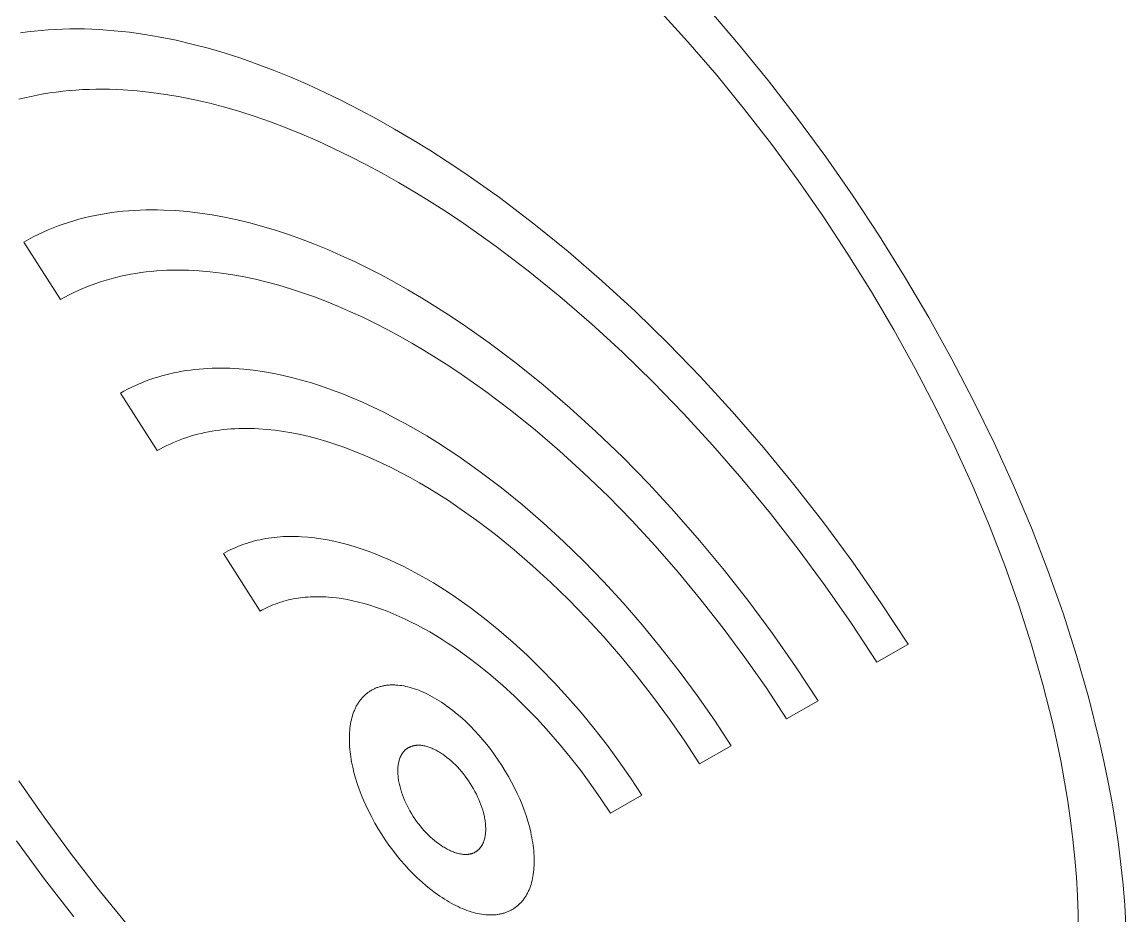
# Model space of a CAD drawing. Header units: millimetres. Extents: x -279 to 4999, y 61 to 3536.
# Drawn here: x 3619.14 to 3638.49, y 1847.78 to 1863.45 of the extents above; entities that cross this region are included whole.
import ezdxf

# ---------------------------------------------------------------- set-up
doc = ezdxf.new("R2010")
doc.units = ezdxf.units.MM
doc.layers.add('ZANO_R', color=7, linetype='Continuous', lineweight=0)

msp = doc.modelspace()

# ---------------------------------------------------------------- linework, layer by layer
at = {"layer": 'ZANO_R'}
for p, q in [((3630.294, 1863.666), (3630.809, 1863.099)), ((3631.694, 1863.063), (3631.154, 1863.69)), ((3619.228, 1863.275), (3619.107, 1863.258)), ((3619.349, 1863.289), (3619.228, 1863.275)), ((3619.472, 1863.301), (3619.349, 1863.289)), ((3619.595, 1863.311), (3619.472, 1863.301)), ((3619.72, 1863.319), (3619.595, 1863.311)), ((3619.845, 1863.324), (3619.72, 1863.319)), ((3619.972, 1863.327), (3619.845, 1863.324)), ((3620.099, 1863.328), (3619.972, 1863.327)), ((3620.227, 1863.327), (3620.099, 1863.328)), ((3620.356, 1863.323), (3620.227, 1863.327)), ((3620.486, 1863.317), (3620.356, 1863.323)), ((3620.749, 1863.297), (3620.486, 1863.317)), ((3621.016, 1863.269), (3620.749, 1863.297)), ((3621.285, 1863.231), (3621.016, 1863.269)), ((3621.558, 1863.184), (3621.285, 1863.231)), ((3621.834, 1863.128), (3621.558, 1863.184)), ((3622.114, 1863.063), (3621.834, 1863.128)), ((3630.809, 1863.099), (3631.312, 1862.515)), ((3622.396, 1862.989), (3622.114, 1863.063)), ((3622.681, 1862.906), (3622.396, 1862.989)), ((3622.968, 1862.813), (3622.681, 1862.906)), ((3632.22, 1862.419), (3631.694, 1863.063)), ((3623.259, 1862.712), (3622.968, 1862.813)), ((3623.552, 1862.601), (3623.259, 1862.712)), ((3623.847, 1862.481), (3623.552, 1862.601)), ((3631.312, 1862.515), (3631.802, 1861.916)), ((3624.145, 1862.353), (3623.847, 1862.481)), ((3624.445, 1862.215), (3624.145, 1862.353)), ((3632.73, 1861.759), (3632.22, 1862.419)), ((3619.078, 1862.094), (3619.185, 1862.121)), ((3619.185, 1862.121), (3619.293, 1862.145)), ((3619.293, 1862.145), (3619.402, 1862.167)), ((3619.402, 1862.167), (3619.513, 1862.187)), ((3619.513, 1862.187), (3619.624, 1862.205)), ((3619.624, 1862.205), (3619.736, 1862.221)), ((3619.736, 1862.221), (3619.849, 1862.235)), ((3619.849, 1862.235), (3619.963, 1862.246)), ((3619.963, 1862.246), (3620.079, 1862.255)), ((3620.079, 1862.255), (3620.194, 1862.263)), ((3620.194, 1862.263), (3620.311, 1862.268)), ((3620.311, 1862.268), (3620.429, 1862.27)), ((3620.429, 1862.27), (3620.548, 1862.271)), ((3620.548, 1862.271), (3620.667, 1862.27)), ((3620.667, 1862.27), (3620.787, 1862.266)), ((3620.787, 1862.266), (3620.909, 1862.26)), ((3620.909, 1862.26), (3621.153, 1862.242)), ((3621.153, 1862.242), (3621.401, 1862.216)), ((3621.401, 1862.216), (3621.653, 1862.181)), ((3621.653, 1862.181), (3621.907, 1862.137)), ((3621.907, 1862.137), (3622.164, 1862.085)), ((3624.747, 1862.068), (3624.445, 1862.215)), ((3622.164, 1862.085), (3622.424, 1862.024)), ((3622.424, 1862.024), (3622.687, 1861.955)), ((3622.687, 1861.955), (3622.952, 1861.878)), ((3625.051, 1861.912), (3624.747, 1862.068)), ((3625.358, 1861.747), (3625.051, 1861.912)), ((3631.802, 1861.916), (3632.277, 1861.301)), ((3622.952, 1861.878), (3623.22, 1861.792)), ((3623.22, 1861.792), (3623.491, 1861.697)), ((3625.666, 1861.573), (3625.358, 1861.747)), ((3633.225, 1861.084), (3632.73, 1861.759)), ((3623.491, 1861.697), (3623.763, 1861.594)), ((3623.763, 1861.594), (3624.039, 1861.482)), ((3625.974, 1861.391), (3625.666, 1861.573)), ((3624.039, 1861.482), (3624.316, 1861.363)), ((3624.316, 1861.363), (3624.595, 1861.234)), ((3626.282, 1861.202), (3625.974, 1861.391)), ((3624.595, 1861.234), (3624.877, 1861.097)), ((3626.589, 1861.005), (3626.282, 1861.202)), ((3632.277, 1861.301), (3632.738, 1860.673)), ((3624.877, 1861.097), (3625.16, 1860.952)), ((3625.16, 1860.952), (3625.445, 1860.799)), ((3626.895, 1860.8), (3626.589, 1861.005)), ((3633.704, 1860.397), (3633.225, 1861.084)), ((3625.445, 1860.799), (3625.732, 1860.637)), ((3627.505, 1860.37), (3626.895, 1860.8)), ((3625.732, 1860.637), (3626.019, 1860.467)), ((3632.738, 1860.673), (3633.183, 1860.032)), ((3626.019, 1860.467), (3626.306, 1860.291)), ((3628.109, 1859.911), (3627.505, 1860.37)), ((3634.164, 1859.697), (3633.704, 1860.397)), ((3626.306, 1860.291), (3626.592, 1860.107)), ((3620.133, 1859.991), (3620.04, 1859.965)), ((3620.226, 1860.015), (3620.133, 1859.991)), ((3620.321, 1860.038), (3620.226, 1860.015)), ((3620.416, 1860.058), (3620.321, 1860.038)), ((3620.511, 1860.076), (3620.416, 1860.058)), ((3620.608, 1860.093), (3620.511, 1860.076)), ((3620.706, 1860.108), (3620.608, 1860.093)), ((3620.804, 1860.12), (3620.706, 1860.108)), ((3620.903, 1860.131), (3620.804, 1860.12)), ((3621.002, 1860.14), (3620.903, 1860.131)), ((3621.103, 1860.147), (3621.002, 1860.14)), ((3621.204, 1860.152), (3621.103, 1860.147)), ((3621.305, 1860.155), (3621.204, 1860.152)), ((3621.408, 1860.156), (3621.305, 1860.155)), ((3621.511, 1860.155), (3621.408, 1860.156)), ((3621.615, 1860.153), (3621.511, 1860.155)), ((3621.824, 1860.142), (3621.615, 1860.153)), ((3622.036, 1860.125), (3621.824, 1860.142)), ((3622.25, 1860.099), (3622.036, 1860.125)), ((3622.466, 1860.067), (3622.25, 1860.099)), ((3622.685, 1860.027), (3622.466, 1860.067)), ((3622.905, 1859.981), (3622.685, 1860.027)), ((3623.127, 1859.927), (3622.905, 1859.981)), ((3626.592, 1860.107), (3626.877, 1859.917)), ((3633.183, 1860.032), (3633.612, 1859.381)), ((3619.591, 1859.803), (3619.503, 1859.765)), ((3619.679, 1859.839), (3619.591, 1859.803)), ((3619.768, 1859.874), (3619.679, 1859.839)), ((3619.858, 1859.906), (3619.768, 1859.874)), ((3619.949, 1859.936), (3619.858, 1859.906)), ((3620.04, 1859.965), (3619.949, 1859.936)), ((3623.351, 1859.866), (3623.127, 1859.927)), ((3623.577, 1859.798), (3623.351, 1859.866)), ((3623.804, 1859.724), (3623.577, 1859.798)), ((3626.877, 1859.917), (3627.445, 1859.516)), ((3628.708, 1859.426), (3628.109, 1859.911)), ((3619.247, 1859.637), (3619.164, 1859.591)), ((3619.164, 1859.591), (3619.81, 1858.583)), ((3619.332, 1859.682), (3619.247, 1859.637)), ((3619.417, 1859.724), (3619.332, 1859.682)), ((3619.503, 1859.765), (3619.417, 1859.724)), ((3624.033, 1859.643), (3623.804, 1859.724)), ((3624.263, 1859.554), (3624.033, 1859.643)), ((3634.607, 1858.987), (3634.164, 1859.697)), ((3624.494, 1859.46), (3624.263, 1859.554)), ((3624.726, 1859.358), (3624.494, 1859.46)), ((3627.445, 1859.516), (3628.008, 1859.089)), ((3629.3, 1858.914), (3628.708, 1859.426)), ((3624.96, 1859.251), (3624.726, 1859.358)), ((3625.194, 1859.136), (3624.96, 1859.251)), ((3633.612, 1859.381), (3634.024, 1858.72)), ((3620.867, 1858.991), (3620.954, 1859.01)), ((3620.954, 1859.01), (3621.041, 1859.027)), ((3621.041, 1859.027), (3621.13, 1859.042)), ((3621.13, 1859.042), (3621.219, 1859.055)), ((3621.219, 1859.055), (3621.308, 1859.067)), ((3621.308, 1859.067), (3621.399, 1859.077)), ((3621.399, 1859.077), (3621.49, 1859.085)), ((3621.49, 1859.085), (3621.582, 1859.091)), ((3621.582, 1859.091), (3621.674, 1859.096)), ((3621.674, 1859.096), (3621.767, 1859.098)), ((3621.767, 1859.098), (3621.861, 1859.1)), ((3621.861, 1859.1), (3621.955, 1859.099)), ((3621.955, 1859.099), (3622.05, 1859.097)), ((3622.05, 1859.097), (3622.241, 1859.087)), ((3622.241, 1859.087), (3622.435, 1859.071)), ((3622.435, 1859.071), (3622.63, 1859.048)), ((3622.63, 1859.048), (3622.828, 1859.018)), ((3622.828, 1859.018), (3623.028, 1858.982)), ((3625.429, 1859.016), (3625.194, 1859.136)), ((3625.664, 1858.889), (3625.429, 1859.016)), ((3628.008, 1859.089), (3628.565, 1858.637)), ((3620.2, 1858.777), (3620.28, 1858.81)), ((3620.28, 1858.81), (3620.362, 1858.842)), ((3620.362, 1858.842), (3620.444, 1858.871)), ((3620.444, 1858.871), (3620.527, 1858.899)), ((3620.527, 1858.899), (3620.611, 1858.925)), ((3620.611, 1858.925), (3620.695, 1858.949)), ((3620.695, 1858.949), (3620.781, 1858.971)), ((3620.781, 1858.971), (3620.867, 1858.991)), ((3623.028, 1858.982), (3623.229, 1858.939)), ((3623.229, 1858.939), (3623.432, 1858.89)), ((3623.432, 1858.89), (3623.637, 1858.834)), ((3623.637, 1858.834), (3623.843, 1858.772)), ((3625.9, 1858.755), (3625.664, 1858.889)), ((3629.885, 1858.377), (3629.3, 1858.914)), ((3635.03, 1858.268), (3634.607, 1858.987)), ((3619.81, 1858.583), (3619.886, 1858.626)), ((3619.886, 1858.626), (3619.963, 1858.666)), ((3619.963, 1858.666), (3620.041, 1858.705)), ((3620.041, 1858.705), (3620.12, 1858.742)), ((3620.12, 1858.742), (3620.2, 1858.777)), ((3623.843, 1858.772), (3624.051, 1858.704)), ((3624.051, 1858.704), (3624.26, 1858.63)), ((3624.26, 1858.63), (3624.47, 1858.55)), ((3626.137, 1858.616), (3625.9, 1858.755)), ((3626.374, 1858.47), (3626.137, 1858.616)), ((3628.565, 1858.637), (3629.117, 1858.16)), ((3634.024, 1858.72), (3634.419, 1858.05)), ((3624.47, 1858.55), (3624.681, 1858.463)), ((3624.681, 1858.463), (3624.894, 1858.37)), ((3626.611, 1858.318), (3626.374, 1858.47)), ((3624.894, 1858.37), (3625.107, 1858.272)), ((3625.107, 1858.272), (3625.321, 1858.167)), ((3626.848, 1858.16), (3626.611, 1858.318)), ((3630.462, 1857.815), (3629.885, 1858.377)), ((3635.433, 1857.541), (3635.03, 1858.268)), ((3625.321, 1858.167), (3625.536, 1858.057)), ((3625.536, 1858.057), (3625.751, 1857.941)), ((3627.323, 1857.827), (3626.848, 1858.16)), ((3629.117, 1858.16), (3629.662, 1857.66)), ((3634.419, 1858.05), (3634.794, 1857.373)), ((3625.751, 1857.941), (3625.967, 1857.819)), ((3625.967, 1857.819), (3626.183, 1857.691)), ((3626.183, 1857.691), (3626.4, 1857.558)), ((3627.796, 1857.47), (3627.323, 1857.827)), ((3629.662, 1857.66), (3630.199, 1857.137)), ((3631.029, 1857.23), (3630.462, 1857.815)), ((3626.4, 1857.558), (3626.616, 1857.419)), ((3628.268, 1857.09), (3627.796, 1857.47)), ((3635.815, 1856.808), (3635.433, 1857.541)), ((3621.654, 1857.265), (3621.584, 1857.246)), ((3621.724, 1857.282), (3621.654, 1857.265)), ((3621.796, 1857.298), (3621.724, 1857.282)), ((3621.868, 1857.313), (3621.796, 1857.298)), ((3621.94, 1857.326), (3621.868, 1857.313)), ((3622.014, 1857.338), (3621.94, 1857.326)), ((3622.088, 1857.348), (3622.014, 1857.338)), ((3622.162, 1857.357), (3622.088, 1857.348)), ((3622.237, 1857.365), (3622.162, 1857.357)), ((3622.313, 1857.371), (3622.237, 1857.365)), ((3622.389, 1857.376), (3622.313, 1857.371)), ((3622.466, 1857.379), (3622.389, 1857.376)), ((3622.544, 1857.381), (3622.466, 1857.379)), ((3622.622, 1857.381), (3622.544, 1857.381)), ((3622.701, 1857.38), (3622.622, 1857.381)), ((3622.78, 1857.378), (3622.701, 1857.38)), ((3622.86, 1857.374), (3622.78, 1857.378)), ((3623.021, 1857.362), (3622.86, 1857.374)), ((3623.185, 1857.345), (3623.021, 1857.362)), ((3623.35, 1857.322), (3623.185, 1857.345)), ((3623.518, 1857.293), (3623.35, 1857.322)), ((3623.687, 1857.259), (3623.518, 1857.293)), ((3626.616, 1857.419), (3626.833, 1857.275)), ((3626.833, 1857.275), (3627.267, 1856.97)), ((3634.794, 1857.373), (3635.15, 1856.69)), ((3621.113, 1857.073), (3621.048, 1857.043)), ((3621.178, 1857.102), (3621.113, 1857.073)), ((3621.244, 1857.129), (3621.178, 1857.102)), ((3621.31, 1857.156), (3621.244, 1857.129)), ((3621.378, 1857.18), (3621.31, 1857.156)), ((3621.446, 1857.203), (3621.378, 1857.18)), ((3621.514, 1857.225), (3621.446, 1857.203)), ((3621.584, 1857.246), (3621.514, 1857.225)), ((3623.859, 1857.219), (3623.687, 1857.259)), ((3624.032, 1857.173), (3623.859, 1857.219)), ((3624.207, 1857.122), (3624.032, 1857.173)), ((3624.383, 1857.065), (3624.207, 1857.122)), ((3628.737, 1856.688), (3628.268, 1857.09)), ((3630.199, 1857.137), (3630.727, 1856.592)), ((3631.586, 1856.622), (3631.029, 1857.23)), ((3620.922, 1856.977), (3620.86, 1856.943)), ((3620.86, 1856.943), (3621.505, 1855.935)), ((3620.985, 1857.011), (3620.922, 1856.977)), ((3621.048, 1857.043), (3620.985, 1857.011)), ((3624.561, 1857.003), (3624.383, 1857.065)), ((3624.741, 1856.935), (3624.561, 1857.003)), ((3624.922, 1856.862), (3624.741, 1856.935)), ((3627.267, 1856.97), (3627.7, 1856.644)), ((3625.105, 1856.783), (3624.922, 1856.862)), ((3625.289, 1856.698), (3625.105, 1856.783)), ((3625.475, 1856.608), (3625.289, 1856.698)), ((3629.202, 1856.264), (3628.737, 1856.688)), ((3635.15, 1856.69), (3635.486, 1856.002)), ((3636.175, 1856.069), (3635.815, 1856.808)), ((3625.661, 1856.512), (3625.475, 1856.608)), ((3625.849, 1856.411), (3625.661, 1856.512)), ((3627.7, 1856.644), (3628.131, 1856.297)), ((3630.727, 1856.592), (3631.246, 1856.025)), ((3632.132, 1855.992), (3631.586, 1856.622)), ((3622.53, 1856.286), (3622.596, 1856.295)), ((3622.596, 1856.295), (3622.662, 1856.303)), ((3622.662, 1856.303), (3622.729, 1856.31)), ((3622.729, 1856.31), (3622.796, 1856.315)), ((3622.796, 1856.315), (3622.864, 1856.319)), ((3622.864, 1856.319), (3622.933, 1856.322)), ((3622.933, 1856.322), (3623.002, 1856.324)), ((3623.002, 1856.324), (3623.071, 1856.324)), ((3623.071, 1856.324), (3623.141, 1856.323)), ((3623.141, 1856.323), (3623.211, 1856.321)), ((3623.211, 1856.321), (3623.282, 1856.318)), ((3623.282, 1856.318), (3623.425, 1856.307)), ((3623.425, 1856.307), (3623.571, 1856.292)), ((3626.038, 1856.305), (3625.849, 1856.411)), ((3626.228, 1856.193), (3626.038, 1856.305)), ((3628.131, 1856.297), (3628.559, 1855.93)), ((3621.788, 1856.076), (3621.847, 1856.101)), ((3621.847, 1856.101), (3621.906, 1856.124)), ((3621.906, 1856.124), (3621.965, 1856.146)), ((3621.965, 1856.146), (3622.026, 1856.166)), ((3622.026, 1856.166), (3622.087, 1856.186)), ((3622.087, 1856.186), (3622.148, 1856.204)), ((3622.148, 1856.204), (3622.211, 1856.221)), ((3622.211, 1856.221), (3622.273, 1856.236)), ((3622.273, 1856.236), (3622.337, 1856.25)), ((3622.337, 1856.25), (3622.401, 1856.263)), ((3622.401, 1856.263), (3622.465, 1856.275)), ((3622.465, 1856.275), (3622.53, 1856.286)), ((3623.571, 1856.292), (3623.718, 1856.271)), ((3623.718, 1856.271), (3623.866, 1856.246)), ((3623.866, 1856.246), (3624.017, 1856.215)), ((3624.017, 1856.215), (3624.169, 1856.18)), ((3624.169, 1856.18), (3624.323, 1856.139)), ((3624.323, 1856.139), (3624.478, 1856.094)), ((3626.417, 1856.076), (3626.228, 1856.193)), ((3629.664, 1855.819), (3629.202, 1856.264)), ((3621.505, 1855.935), (3621.561, 1855.966)), ((3621.561, 1855.966), (3621.617, 1855.995)), ((3621.617, 1855.995), (3621.673, 1856.024)), ((3621.673, 1856.024), (3621.73, 1856.051)), ((3621.73, 1856.051), (3621.788, 1856.076)), ((3624.478, 1856.094), (3624.635, 1856.044)), ((3624.635, 1856.044), (3624.793, 1855.988)), ((3624.793, 1855.988), (3624.953, 1855.928)), ((3624.953, 1855.928), (3625.114, 1855.863)), ((3626.605, 1855.955), (3626.417, 1856.076)), ((3626.793, 1855.83), (3626.605, 1855.955)), ((3628.559, 1855.93), (3628.985, 1855.542)), ((3631.246, 1856.025), (3631.755, 1855.438)), ((3632.667, 1855.341), (3632.132, 1855.992)), ((3635.486, 1856.002), (3635.8, 1855.31)), ((3636.513, 1855.326), (3636.175, 1856.069)), ((3625.114, 1855.863), (3625.276, 1855.792)), ((3625.276, 1855.792), (3625.44, 1855.717)), ((3625.44, 1855.717), (3625.604, 1855.637)), ((3627.167, 1855.566), (3626.793, 1855.83)), ((3630.12, 1855.353), (3629.664, 1855.819)), ((3625.604, 1855.637), (3625.77, 1855.552)), ((3625.77, 1855.552), (3625.937, 1855.463)), ((3627.538, 1855.284), (3627.167, 1855.566)), ((3628.985, 1855.542), (3629.407, 1855.135)), ((3625.937, 1855.463), (3626.105, 1855.368)), ((3626.105, 1855.368), (3626.273, 1855.269)), ((3630.569, 1854.867), (3630.12, 1855.353)), ((3631.755, 1855.438), (3632.253, 1854.832)), ((3633.189, 1854.669), (3632.667, 1855.341)), ((3636.828, 1854.58), (3636.513, 1855.326)), ((3626.273, 1855.269), (3626.441, 1855.165)), ((3626.441, 1855.165), (3626.608, 1855.058)), ((3627.906, 1854.986), (3627.538, 1855.284)), ((3629.407, 1855.135), (3629.823, 1854.709)), ((3635.8, 1855.31), (3636.093, 1854.615)), ((3626.608, 1855.058), (3626.775, 1854.946)), ((3626.775, 1854.946), (3627.107, 1854.712)), ((3628.269, 1854.672), (3627.906, 1854.986)), ((3631.012, 1854.361), (3630.569, 1854.867)), ((3632.253, 1854.832), (3632.739, 1854.207)), ((3627.107, 1854.712), (3627.437, 1854.462)), ((3628.628, 1854.343), (3628.269, 1854.672)), ((3629.823, 1854.709), (3630.234, 1854.265)), ((3633.698, 1853.979), (3633.189, 1854.669)), ((3636.093, 1854.615), (3636.363, 1853.92)), ((3637.118, 1853.833), (3636.828, 1854.58)), ((3623.258, 1854.363), (3623.209, 1854.351)), ((3623.307, 1854.374), (3623.258, 1854.363)), ((3623.356, 1854.384), (3623.307, 1854.374)), ((3623.406, 1854.393), (3623.356, 1854.384)), ((3623.456, 1854.401), (3623.406, 1854.393)), ((3623.507, 1854.408), (3623.456, 1854.401)), ((3623.558, 1854.414), (3623.507, 1854.408)), ((3623.61, 1854.419), (3623.558, 1854.414)), ((3623.662, 1854.424), (3623.61, 1854.419)), ((3623.714, 1854.427), (3623.662, 1854.424)), ((3623.767, 1854.429), (3623.714, 1854.427)), ((3623.82, 1854.43), (3623.767, 1854.429)), ((3623.873, 1854.431), (3623.82, 1854.43)), ((3623.927, 1854.43), (3623.873, 1854.431)), ((3623.982, 1854.428), (3623.927, 1854.43)), ((3624.036, 1854.426), (3623.982, 1854.428)), ((3624.147, 1854.418), (3624.036, 1854.426)), ((3624.259, 1854.406), (3624.147, 1854.418)), ((3624.372, 1854.39), (3624.259, 1854.406)), ((3624.487, 1854.37), (3624.372, 1854.39)), ((3624.603, 1854.347), (3624.487, 1854.37)), ((3627.437, 1854.462), (3627.763, 1854.197)), ((3631.447, 1853.835), (3631.012, 1854.361)), ((3622.751, 1854.177), (3622.708, 1854.154)), ((3622.795, 1854.199), (3622.751, 1854.177)), ((3622.839, 1854.219), (3622.795, 1854.199)), ((3622.883, 1854.239), (3622.839, 1854.219)), ((3622.929, 1854.258), (3622.883, 1854.239)), ((3622.974, 1854.276), (3622.929, 1854.258)), ((3623.02, 1854.293), (3622.974, 1854.276)), ((3623.067, 1854.309), (3623.02, 1854.293)), ((3623.114, 1854.324), (3623.067, 1854.309)), ((3623.161, 1854.338), (3623.114, 1854.324)), ((3623.209, 1854.351), (3623.161, 1854.338)), ((3624.721, 1854.319), (3624.603, 1854.347)), ((3624.839, 1854.288), (3624.721, 1854.319)), ((3624.959, 1854.253), (3624.839, 1854.288)), ((3625.08, 1854.214), (3624.959, 1854.253)), ((3625.202, 1854.172), (3625.08, 1854.214)), ((3625.326, 1854.125), (3625.202, 1854.172)), ((3627.763, 1854.197), (3628.086, 1853.918)), ((3628.982, 1853.998), (3628.628, 1854.343)), ((3630.234, 1854.265), (3630.639, 1853.802)), ((3632.739, 1854.207), (3633.213, 1853.564)), ((3622.708, 1854.154), (3622.665, 1854.13)), ((3622.665, 1854.13), (3623.311, 1853.123)), ((3625.45, 1854.075), (3625.326, 1854.125)), ((3625.575, 1854.021), (3625.45, 1854.075)), ((3625.701, 1853.963), (3625.575, 1854.021)), ((3629.33, 1853.639), (3628.982, 1853.998)), ((3634.192, 1853.269), (3633.698, 1853.979)), ((3625.828, 1853.901), (3625.701, 1853.963)), ((3625.956, 1853.835), (3625.828, 1853.901)), ((3626.085, 1853.766), (3625.956, 1853.835)), ((3628.086, 1853.918), (3628.404, 1853.626)), ((3630.639, 1853.802), (3631.036, 1853.322)), ((3631.873, 1853.291), (3631.447, 1853.835)), ((3636.363, 1853.92), (3636.61, 1853.224)), ((3637.383, 1853.087), (3637.118, 1853.833)), ((3626.215, 1853.693), (3626.085, 1853.766)), ((3626.345, 1853.616), (3626.215, 1853.693)), ((3626.474, 1853.536), (3626.345, 1853.616)), ((3628.404, 1853.626), (3628.719, 1853.32)), ((3629.672, 1853.266), (3629.33, 1853.639)), ((3626.603, 1853.454), (3626.474, 1853.536)), ((3626.732, 1853.368), (3626.603, 1853.454)), ((3633.213, 1853.564), (3633.673, 1852.903)), ((3623.419, 1853.18), (3623.456, 1853.197)), ((3623.456, 1853.197), (3623.494, 1853.214)), ((3623.494, 1853.214), (3623.531, 1853.229)), ((3623.531, 1853.229), (3623.57, 1853.244)), ((3623.57, 1853.244), (3623.608, 1853.258)), ((3623.608, 1853.258), (3623.647, 1853.272)), ((3623.647, 1853.272), (3623.687, 1853.284)), ((3623.687, 1853.284), (3623.726, 1853.296)), ((3623.726, 1853.296), (3623.766, 1853.307)), ((3623.766, 1853.307), (3623.807, 1853.317)), ((3623.807, 1853.317), (3623.848, 1853.326)), ((3623.848, 1853.326), (3623.889, 1853.335)), ((3623.889, 1853.335), (3623.931, 1853.342)), ((3623.931, 1853.342), (3623.973, 1853.349)), ((3623.973, 1853.349), (3624.015, 1853.355)), ((3624.015, 1853.355), (3624.058, 1853.36)), ((3624.058, 1853.36), (3624.101, 1853.364)), ((3624.101, 1853.364), (3624.145, 1853.368)), ((3624.145, 1853.368), (3624.189, 1853.371)), ((3624.189, 1853.371), (3624.233, 1853.372)), ((3624.233, 1853.372), (3624.277, 1853.373)), ((3624.277, 1853.373), (3624.322, 1853.374)), ((3624.322, 1853.374), (3624.367, 1853.373)), ((3624.367, 1853.373), (3624.413, 1853.372)), ((3624.413, 1853.372), (3624.458, 1853.37)), ((3624.458, 1853.37), (3624.551, 1853.363)), ((3624.551, 1853.363), (3624.645, 1853.353)), ((3624.645, 1853.353), (3624.74, 1853.34)), ((3624.74, 1853.34), (3624.836, 1853.323)), ((3624.836, 1853.323), (3624.933, 1853.303)), ((3624.933, 1853.303), (3625.031, 1853.281)), ((3625.031, 1853.281), (3625.13, 1853.254)), ((3625.13, 1853.254), (3625.231, 1853.225)), ((3625.231, 1853.225), (3625.332, 1853.193)), ((3626.988, 1853.187), (3626.732, 1853.368)), ((3628.719, 1853.32), (3629.028, 1853)), ((3630.007, 1852.879), (3629.672, 1853.266)), ((3631.036, 1853.322), (3631.425, 1852.825)), ((3632.289, 1852.729), (3631.873, 1853.291)), ((3634.671, 1852.543), (3634.192, 1853.269)), ((3636.61, 1853.224), (3636.833, 1852.53)), ((3623.311, 1853.122), (3623.347, 1853.142)), ((3623.347, 1853.142), (3623.383, 1853.161)), ((3623.383, 1853.161), (3623.419, 1853.18)), ((3625.332, 1853.193), (3625.434, 1853.157)), ((3625.434, 1853.157), (3625.537, 1853.118)), ((3625.537, 1853.118), (3625.641, 1853.076)), ((3625.641, 1853.076), (3625.746, 1853.03)), ((3625.746, 1853.03), (3625.852, 1852.982)), ((3627.243, 1852.994), (3626.988, 1853.187)), ((3637.622, 1852.341), (3637.383, 1853.087)), ((3625.852, 1852.982), (3625.958, 1852.93)), ((3625.958, 1852.93), (3626.065, 1852.875)), ((3626.065, 1852.875), (3626.173, 1852.817)), ((3626.173, 1852.817), (3626.281, 1852.756)), ((3627.494, 1852.79), (3627.243, 1852.994)), ((3629.028, 1853), (3629.332, 1852.669)), ((3630.335, 1852.479), (3630.007, 1852.879)), ((3631.425, 1852.825), (3631.806, 1852.311)), ((3633.673, 1852.903), (3634.119, 1852.226)), ((3626.281, 1852.756), (3626.39, 1852.692)), ((3626.39, 1852.692), (3626.498, 1852.625)), ((3626.498, 1852.625), (3626.606, 1852.556)), ((3627.744, 1852.574), (3627.494, 1852.79)), ((3629.332, 1852.669), (3629.629, 1852.326)), ((3632.694, 1852.149), (3632.289, 1852.729)), ((3626.606, 1852.556), (3626.714, 1852.484)), ((3626.714, 1852.484), (3626.929, 1852.333)), ((3627.99, 1852.348), (3627.744, 1852.574)), ((3630.656, 1852.067), (3630.335, 1852.479)), ((3634.119, 1852.226), (3634.664, 1852.539)), ((3634.664, 1852.539), (3634.671, 1852.543)), ((3636.833, 1852.53), (3637.031, 1851.838)), ((3626.929, 1852.333), (3627.141, 1852.171)), ((3628.232, 1852.112), (3627.99, 1852.348)), ((3629.629, 1852.326), (3629.921, 1851.971)), ((3631.806, 1852.311), (3632.177, 1851.781)), ((3637.835, 1851.598), (3637.622, 1852.341)), ((3627.141, 1852.171), (3627.352, 1852)), ((3628.471, 1851.866), (3628.232, 1852.112)), ((3630.968, 1851.643), (3630.656, 1852.067)), ((3633.089, 1851.551), (3632.694, 1852.149)), ((3627.352, 1852), (3627.561, 1851.82)), ((3628.705, 1851.61), (3628.471, 1851.866)), ((3629.921, 1851.971), (3630.205, 1851.605)), ((3625.148, 1851.652), (3625.136, 1851.642)), ((3625.159, 1851.663), (3625.148, 1851.652)), ((3625.171, 1851.673), (3625.159, 1851.663)), ((3625.183, 1851.682), (3625.171, 1851.673)), ((3625.195, 1851.692), (3625.183, 1851.682)), ((3625.208, 1851.701), (3625.195, 1851.692)), ((3625.221, 1851.709), (3625.208, 1851.701)), ((3625.234, 1851.718), (3625.221, 1851.709)), ((3625.247, 1851.726), (3625.234, 1851.718)), ((3625.26, 1851.734), (3625.247, 1851.726)), ((3625.274, 1851.742), (3625.26, 1851.734)), ((3625.287, 1851.749), (3625.274, 1851.742)), ((3625.301, 1851.755), (3625.287, 1851.749)), ((3625.314, 1851.762), (3625.301, 1851.755)), ((3625.328, 1851.768), (3625.314, 1851.762)), ((3625.342, 1851.774), (3625.328, 1851.768)), ((3625.357, 1851.78), (3625.342, 1851.774)), ((3625.371, 1851.785), (3625.357, 1851.78)), ((3625.385, 1851.79), (3625.371, 1851.785)), ((3625.4, 1851.794), (3625.385, 1851.79)), ((3625.415, 1851.799), (3625.4, 1851.794)), ((3625.43, 1851.803), (3625.415, 1851.799)), ((3625.445, 1851.807), (3625.43, 1851.803)), ((3625.46, 1851.81), (3625.445, 1851.807)), ((3625.476, 1851.813), (3625.46, 1851.81)), ((3625.491, 1851.816), (3625.476, 1851.813)), ((3625.507, 1851.818), (3625.491, 1851.816)), ((3625.522, 1851.821), (3625.507, 1851.818)), ((3625.538, 1851.823), (3625.522, 1851.821)), ((3625.554, 1851.824), (3625.538, 1851.823)), ((3625.571, 1851.826), (3625.554, 1851.824)), ((3625.587, 1851.827), (3625.571, 1851.826)), ((3625.603, 1851.827), (3625.587, 1851.827)), ((3625.62, 1851.828), (3625.603, 1851.827)), ((3625.637, 1851.828), (3625.62, 1851.828)), ((3625.653, 1851.828), (3625.637, 1851.828)), ((3625.67, 1851.827), (3625.653, 1851.828)), ((3625.687, 1851.826), (3625.67, 1851.827)), ((3625.722, 1851.824), (3625.687, 1851.826)), ((3625.757, 1851.82), (3625.722, 1851.824)), ((3625.792, 1851.815), (3625.757, 1851.82)), ((3625.828, 1851.809), (3625.792, 1851.815)), ((3625.864, 1851.802), (3625.828, 1851.809)), ((3625.9, 1851.793), (3625.864, 1851.802)), ((3625.937, 1851.783), (3625.9, 1851.793)), ((3625.975, 1851.772), (3625.937, 1851.783)), ((3626.012, 1851.76), (3625.975, 1851.772)), ((3626.05, 1851.747), (3626.012, 1851.76)), ((3626.089, 1851.733), (3626.05, 1851.747)), ((3626.127, 1851.717), (3626.089, 1851.733)), ((3626.166, 1851.7), (3626.127, 1851.717)), ((3626.206, 1851.682), (3626.166, 1851.7)), ((3626.245, 1851.663), (3626.206, 1851.682)), ((3626.285, 1851.642), (3626.245, 1851.663)), ((3627.561, 1851.82), (3627.766, 1851.631)), ((3632.177, 1851.781), (3632.537, 1851.235)), ((3637.031, 1851.838), (3637.203, 1851.15)), ((3625.003, 1851.468), (3624.995, 1851.454)), ((3625.011, 1851.482), (3625.003, 1851.468)), ((3625.019, 1851.496), (3625.011, 1851.482)), ((3625.028, 1851.51), (3625.019, 1851.496)), ((3625.036, 1851.523), (3625.028, 1851.51)), ((3625.045, 1851.536), (3625.036, 1851.523)), ((3625.054, 1851.549), (3625.045, 1851.536)), ((3625.064, 1851.561), (3625.054, 1851.549)), ((3625.073, 1851.574), (3625.064, 1851.561)), ((3625.083, 1851.586), (3625.073, 1851.574)), ((3625.093, 1851.597), (3625.083, 1851.586)), ((3625.104, 1851.609), (3625.093, 1851.597)), ((3625.114, 1851.62), (3625.104, 1851.609)), ((3625.125, 1851.631), (3625.114, 1851.62)), ((3625.136, 1851.642), (3625.125, 1851.631)), ((3626.325, 1851.621), (3626.285, 1851.642)), ((3626.365, 1851.598), (3626.325, 1851.621)), ((3626.406, 1851.574), (3626.365, 1851.598)), ((3626.446, 1851.549), (3626.406, 1851.574)), ((3626.486, 1851.524), (3626.446, 1851.549)), ((3626.527, 1851.497), (3626.486, 1851.524)), ((3626.606, 1851.44), (3626.527, 1851.497)), ((3627.766, 1851.631), (3627.969, 1851.433)), ((3628.935, 1851.345), (3628.705, 1851.61)), ((3630.205, 1851.605), (3630.483, 1851.228)), ((3631.271, 1851.208), (3630.968, 1851.643)), ((3632.537, 1851.235), (3633.089, 1851.551)), ((3638.019, 1850.859), (3637.835, 1851.598)), ((3624.926, 1851.283), (3624.916, 1851.249)), ((3624.936, 1851.316), (3624.926, 1851.283)), ((3624.948, 1851.348), (3624.936, 1851.316)), ((3624.954, 1851.364), (3624.948, 1851.348)), ((3624.96, 1851.379), (3624.954, 1851.364)), ((3624.967, 1851.395), (3624.96, 1851.379)), ((3624.974, 1851.41), (3624.967, 1851.395)), ((3624.981, 1851.425), (3624.974, 1851.41)), ((3624.988, 1851.44), (3624.981, 1851.425)), ((3624.995, 1851.454), (3624.988, 1851.44)), ((3626.686, 1851.38), (3626.606, 1851.44)), ((3626.764, 1851.317), (3626.686, 1851.38)), ((3626.842, 1851.25), (3626.764, 1851.317)), ((3627.969, 1851.433), (3628.169, 1851.227)), ((3629.16, 1851.071), (3628.935, 1851.345)), ((3624.883, 1851.068), (3624.879, 1851.03)), ((3624.888, 1851.106), (3624.883, 1851.068)), ((3624.893, 1851.143), (3624.888, 1851.106)), ((3624.9, 1851.179), (3624.893, 1851.143)), ((3624.908, 1851.214), (3624.9, 1851.179)), ((3624.916, 1851.249), (3624.908, 1851.214)), ((3626.918, 1851.179), (3626.842, 1851.25)), ((3626.994, 1851.106), (3626.918, 1851.179)), ((3627.068, 1851.029), (3626.994, 1851.106)), ((3628.169, 1851.227), (3628.365, 1851.013)), ((3629.379, 1850.789), (3629.16, 1851.071)), ((3630.483, 1851.228), (3630.752, 1850.842)), ((3631.565, 1850.762), (3631.271, 1851.208)), ((3637.203, 1851.15), (3637.279, 1850.807)), ((3624.874, 1850.951), (3624.873, 1850.911)), ((3624.873, 1850.911), (3624.873, 1850.87)), ((3624.876, 1850.991), (3624.874, 1850.951)), ((3624.879, 1851.03), (3624.876, 1850.991)), ((3627.141, 1850.949), (3627.068, 1851.029)), ((3627.213, 1850.867), (3627.141, 1850.949)), ((3628.365, 1851.013), (3628.557, 1850.792)), ((3624.873, 1850.87), (3624.873, 1850.828)), ((3624.873, 1850.828), (3624.875, 1850.786)), ((3624.875, 1850.786), (3624.878, 1850.744)), ((3624.878, 1850.744), (3624.881, 1850.701)), ((3624.881, 1850.701), (3624.885, 1850.657)), ((3625.842, 1850.677), (3625.847, 1850.682)), ((3625.847, 1850.682), (3625.853, 1850.687)), ((3625.853, 1850.687), (3625.858, 1850.692)), ((3625.858, 1850.692), (3625.864, 1850.697)), ((3625.864, 1850.697), (3625.869, 1850.701)), ((3625.869, 1850.701), (3625.875, 1850.706)), ((3625.875, 1850.706), (3625.881, 1850.71)), ((3625.881, 1850.71), (3625.887, 1850.714)), ((3625.887, 1850.714), (3625.893, 1850.718)), ((3625.893, 1850.718), (3625.9, 1850.722)), ((3625.9, 1850.722), (3625.906, 1850.726)), ((3625.906, 1850.726), (3625.912, 1850.73)), ((3625.912, 1850.73), (3625.919, 1850.733)), ((3625.919, 1850.733), (3625.925, 1850.736)), ((3625.925, 1850.736), (3625.932, 1850.739)), ((3625.932, 1850.739), (3625.938, 1850.742)), ((3625.938, 1850.742), (3625.945, 1850.745)), ((3625.945, 1850.745), (3625.952, 1850.748)), ((3625.952, 1850.748), (3625.959, 1850.75)), ((3625.959, 1850.75), (3625.966, 1850.753)), ((3625.966, 1850.753), (3625.973, 1850.755)), ((3625.973, 1850.755), (3625.98, 1850.757)), ((3625.98, 1850.757), (3625.987, 1850.759)), ((3625.987, 1850.759), (3625.994, 1850.761)), ((3625.994, 1850.761), (3626.001, 1850.762)), ((3626.001, 1850.762), (3626.008, 1850.764)), ((3626.008, 1850.764), (3626.016, 1850.765)), ((3626.016, 1850.765), (3626.023, 1850.766)), ((3626.023, 1850.766), (3626.031, 1850.767)), ((3626.031, 1850.767), (3626.038, 1850.768)), ((3626.038, 1850.768), (3626.046, 1850.769)), ((3626.046, 1850.769), (3626.054, 1850.77)), ((3626.054, 1850.77), (3626.061, 1850.77)), ((3626.061, 1850.77), (3626.069, 1850.77)), ((3626.069, 1850.77), (3626.077, 1850.771)), ((3626.077, 1850.771), (3626.085, 1850.771)), ((3626.085, 1850.771), (3626.093, 1850.771)), ((3626.093, 1850.771), (3626.101, 1850.77)), ((3626.101, 1850.77), (3626.109, 1850.77)), ((3626.109, 1850.77), (3626.126, 1850.769)), ((3626.126, 1850.769), (3626.142, 1850.767)), ((3626.142, 1850.767), (3626.159, 1850.765)), ((3626.159, 1850.765), (3626.176, 1850.762)), ((3626.176, 1850.762), (3626.193, 1850.758)), ((3626.193, 1850.758), (3626.211, 1850.754)), ((3626.211, 1850.754), (3626.228, 1850.75)), ((3626.228, 1850.75), (3626.246, 1850.744)), ((3626.246, 1850.744), (3626.264, 1850.739)), ((3626.264, 1850.739), (3626.282, 1850.732)), ((3626.282, 1850.732), (3626.3, 1850.725)), ((3626.3, 1850.725), (3626.319, 1850.718)), ((3626.319, 1850.718), (3626.337, 1850.71)), ((3626.337, 1850.71), (3626.356, 1850.701)), ((3626.356, 1850.701), (3626.375, 1850.692)), ((3626.375, 1850.692), (3626.394, 1850.682)), ((3626.394, 1850.682), (3626.413, 1850.672)), ((3627.283, 1850.782), (3627.213, 1850.867)), ((3627.351, 1850.694), (3627.283, 1850.782)), ((3627.418, 1850.603), (3627.351, 1850.694)), ((3628.557, 1850.792), (3628.745, 1850.562)), ((3629.593, 1850.498), (3629.379, 1850.789)), ((3630.752, 1850.842), (3631.013, 1850.446)), ((3631.013, 1850.446), (3631.565, 1850.762)), ((3637.279, 1850.807), (3637.348, 1850.466)), ((3638.101, 1850.492), (3638.019, 1850.859)), ((3624.885, 1850.657), (3624.891, 1850.613)), ((3624.891, 1850.613), (3624.897, 1850.568)), ((3624.897, 1850.568), (3624.904, 1850.523)), ((3624.904, 1850.523), (3624.912, 1850.477)), ((3625.739, 1850.479), (3625.743, 1850.495)), ((3625.743, 1850.495), (3625.747, 1850.511)), ((3625.747, 1850.511), (3625.752, 1850.527)), ((3625.752, 1850.527), (3625.758, 1850.542)), ((3625.758, 1850.542), (3625.76, 1850.55)), ((3625.76, 1850.55), (3625.763, 1850.557)), ((3625.763, 1850.557), (3625.767, 1850.565)), ((3625.767, 1850.565), (3625.77, 1850.572)), ((3625.77, 1850.572), (3625.773, 1850.579)), ((3625.773, 1850.579), (3625.777, 1850.586)), ((3625.777, 1850.586), (3625.78, 1850.593)), ((3625.78, 1850.593), (3625.784, 1850.6)), ((3625.784, 1850.6), (3625.788, 1850.606)), ((3625.788, 1850.606), (3625.791, 1850.613)), ((3625.791, 1850.613), (3625.796, 1850.619)), ((3625.796, 1850.619), (3625.8, 1850.626)), ((3625.8, 1850.626), (3625.804, 1850.632)), ((3625.804, 1850.632), (3625.808, 1850.638)), ((3625.808, 1850.638), (3625.813, 1850.644)), ((3625.813, 1850.644), (3625.817, 1850.65)), ((3625.817, 1850.65), (3625.822, 1850.655)), ((3625.822, 1850.655), (3625.827, 1850.661)), ((3625.827, 1850.661), (3625.832, 1850.666)), ((3625.832, 1850.666), (3625.837, 1850.672)), ((3625.837, 1850.672), (3625.842, 1850.677)), ((3626.413, 1850.672), (3626.432, 1850.661)), ((3626.432, 1850.661), (3626.451, 1850.65)), ((3626.451, 1850.65), (3626.47, 1850.638)), ((3626.47, 1850.638), (3626.489, 1850.626)), ((3626.489, 1850.626), (3626.509, 1850.613)), ((3626.509, 1850.613), (3626.547, 1850.586)), ((3626.547, 1850.586), (3626.584, 1850.558)), ((3626.584, 1850.558), (3626.622, 1850.528)), ((3626.622, 1850.528), (3626.658, 1850.496)), ((3626.658, 1850.496), (3626.695, 1850.462)), ((3627.482, 1850.51), (3627.418, 1850.603)), ((3627.545, 1850.415), (3627.482, 1850.51)), ((3628.745, 1850.562), (3628.929, 1850.326)), ((3629.801, 1850.2), (3629.593, 1850.498)), ((3638.176, 1850.125), (3638.101, 1850.492)), ((3624.912, 1850.477), (3624.931, 1850.385)), ((3624.931, 1850.385), (3624.954, 1850.291)), ((3625.722, 1850.353), (3625.723, 1850.372)), ((3625.722, 1850.334), (3625.722, 1850.353)), ((3625.722, 1850.315), (3625.722, 1850.334)), ((3625.722, 1850.295), (3625.722, 1850.315)), ((3625.723, 1850.275), (3625.722, 1850.295)), ((3625.723, 1850.372), (3625.725, 1850.391)), ((3625.725, 1850.391), (3625.727, 1850.409)), ((3625.727, 1850.409), (3625.729, 1850.427)), ((3625.729, 1850.427), (3625.732, 1850.445)), ((3625.732, 1850.445), (3625.735, 1850.462)), ((3625.735, 1850.462), (3625.739, 1850.479)), ((3626.695, 1850.462), (3626.731, 1850.427)), ((3626.731, 1850.427), (3626.766, 1850.391)), ((3626.766, 1850.391), (3626.801, 1850.353)), ((3626.801, 1850.353), (3626.835, 1850.313)), ((3626.835, 1850.313), (3626.868, 1850.273)), ((3627.605, 1850.318), (3627.545, 1850.415)), ((3627.662, 1850.221), (3627.605, 1850.318)), ((3628.929, 1850.326), (3629.108, 1850.083)), ((3637.348, 1850.466), (3637.411, 1850.127)), ((3619.523, 1849.508), (3619.077, 1850.148)), ((3624.954, 1850.291), (3624.98, 1850.196)), ((3624.98, 1850.196), (3625.01, 1850.1)), ((3625.724, 1850.255), (3625.723, 1850.275)), ((3625.726, 1850.234), (3625.724, 1850.255)), ((3625.728, 1850.213), (3625.726, 1850.234)), ((3625.731, 1850.192), (3625.728, 1850.213)), ((3625.734, 1850.171), (3625.731, 1850.192)), ((3625.737, 1850.15), (3625.734, 1850.171)), ((3625.741, 1850.128), (3625.737, 1850.15)), ((3625.75, 1850.084), (3625.741, 1850.128)), ((3626.868, 1850.273), (3626.901, 1850.231)), ((3626.901, 1850.231), (3626.932, 1850.188)), ((3626.932, 1850.188), (3626.963, 1850.144)), ((3626.963, 1850.144), (3626.993, 1850.098)), ((3627.716, 1850.124), (3627.662, 1850.221)), ((3627.767, 1850.025), (3627.716, 1850.124)), ((3630.002, 1849.894), (3629.801, 1850.2)), ((3637.411, 1850.127), (3637.467, 1849.789)), ((3638.243, 1849.761), (3638.176, 1850.125)), ((3625.01, 1850.1), (3625.043, 1850.003)), ((3625.043, 1850.003), (3625.08, 1849.905)), ((3625.761, 1850.039), (3625.75, 1850.084)), ((3625.773, 1849.994), (3625.761, 1850.039)), ((3625.787, 1849.948), (3625.773, 1849.994)), ((3625.803, 1849.902), (3625.787, 1849.948)), ((3626.993, 1850.098), (3627.022, 1850.052)), ((3627.022, 1850.052), (3627.049, 1850.006)), ((3627.049, 1850.006), (3627.075, 1849.96)), ((3627.075, 1849.96), (3627.099, 1849.913)), ((3627.099, 1849.913), (3627.121, 1849.866)), ((3627.815, 1849.927), (3627.767, 1850.025)), ((3627.859, 1849.829), (3627.815, 1849.927)), ((3629.108, 1850.083), (3629.282, 1849.833)), ((3625.08, 1849.905), (3625.121, 1849.806)), ((3625.121, 1849.806), (3625.165, 1849.706)), ((3625.821, 1849.855), (3625.803, 1849.902)), ((3625.84, 1849.808), (3625.821, 1849.855)), ((3625.861, 1849.761), (3625.84, 1849.808)), ((3625.884, 1849.714), (3625.861, 1849.761)), ((3625.908, 1849.666), (3625.884, 1849.714)), ((3627.121, 1849.866), (3627.143, 1849.82)), ((3627.143, 1849.82), (3627.162, 1849.773)), ((3627.162, 1849.773), (3627.18, 1849.727)), ((3627.18, 1849.727), (3627.196, 1849.68)), ((3627.9, 1849.731), (3627.859, 1849.829)), ((3627.937, 1849.633), (3627.9, 1849.731)), ((3629.282, 1849.833), (3629.451, 1849.578)), ((3629.451, 1849.578), (3630.002, 1849.894)), ((3637.467, 1849.789), (3637.515, 1849.453)), ((3638.302, 1849.398), (3638.243, 1849.761)), ((3625.165, 1849.706), (3625.213, 1849.607)), ((3625.213, 1849.607), (3625.264, 1849.507)), ((3625.934, 1849.619), (3625.908, 1849.666)), ((3625.962, 1849.571), (3625.934, 1849.619)), ((3625.992, 1849.524), (3625.962, 1849.571)), ((3626.022, 1849.479), (3625.992, 1849.524)), ((3627.196, 1849.68), (3627.211, 1849.634)), ((3627.211, 1849.634), (3627.223, 1849.588)), ((3627.223, 1849.588), (3627.234, 1849.543)), ((3627.234, 1849.543), (3627.239, 1849.521)), ((3627.239, 1849.521), (3627.244, 1849.498)), ((3627.971, 1849.536), (3627.937, 1849.633)), ((3628.002, 1849.439), (3627.971, 1849.536)), ((3619.984, 1848.88), (3619.523, 1849.508)), ((3625.264, 1849.507), (3625.319, 1849.407)), ((3625.319, 1849.407), (3625.378, 1849.307)), ((3626.052, 1849.435), (3626.022, 1849.479)), ((3626.084, 1849.392), (3626.052, 1849.435)), ((3626.117, 1849.35), (3626.084, 1849.392)), ((3626.151, 1849.31), (3626.117, 1849.35)), ((3627.244, 1849.498), (3627.248, 1849.476)), ((3627.248, 1849.476), (3627.251, 1849.454)), ((3627.251, 1849.454), (3627.254, 1849.432)), ((3627.254, 1849.432), (3627.257, 1849.41)), ((3627.257, 1849.41), (3627.259, 1849.389)), ((3627.259, 1849.389), (3627.261, 1849.368)), ((3627.261, 1849.368), (3627.262, 1849.346)), ((3627.262, 1849.346), (3627.263, 1849.326)), ((3628.029, 1849.343), (3628.002, 1849.439)), ((3628.052, 1849.248), (3628.029, 1849.343)), ((3637.515, 1849.453), (3637.557, 1849.119)), ((3638.355, 1849.037), (3638.302, 1849.398)), ((3625.378, 1849.307), (3625.44, 1849.207)), ((3625.44, 1849.207), (3625.502, 1849.112)), ((3626.185, 1849.271), (3626.151, 1849.31)), ((3626.22, 1849.234), (3626.185, 1849.271)), ((3626.256, 1849.198), (3626.22, 1849.234)), ((3626.292, 1849.164), (3626.256, 1849.198)), ((3626.328, 1849.131), (3626.292, 1849.164)), ((3627.246, 1849.139), (3627.241, 1849.122)), ((3627.249, 1849.156), (3627.246, 1849.139)), ((3627.253, 1849.173), (3627.249, 1849.156)), ((3627.256, 1849.191), (3627.253, 1849.173)), ((3627.258, 1849.209), (3627.256, 1849.191)), ((3627.26, 1849.227), (3627.258, 1849.209)), ((3627.262, 1849.246), (3627.26, 1849.227)), ((3627.263, 1849.266), (3627.262, 1849.246)), ((3627.263, 1849.326), (3627.263, 1849.305)), ((3627.263, 1849.305), (3627.263, 1849.285)), ((3627.263, 1849.285), (3627.263, 1849.266)), ((3628.062, 1849.2), (3628.052, 1849.248)), ((3628.072, 1849.153), (3628.062, 1849.2)), ((3628.08, 1849.107), (3628.072, 1849.153)), ((3619.035, 1849.096), (3619.53, 1848.422)), ((3625.502, 1849.112), (3625.567, 1849.019)), ((3625.567, 1849.019), (3625.634, 1848.929)), ((3626.365, 1849.1), (3626.328, 1849.131)), ((3626.402, 1849.07), (3626.365, 1849.1)), ((3626.44, 1849.042), (3626.402, 1849.07)), ((3626.477, 1849.016), (3626.44, 1849.042)), ((3626.514, 1848.992), (3626.477, 1849.016)), ((3626.533, 1848.981), (3626.514, 1848.992)), ((3626.552, 1848.97), (3626.533, 1848.981)), ((3626.571, 1848.959), (3626.552, 1848.97)), ((3626.589, 1848.949), (3626.571, 1848.959)), ((3626.608, 1848.939), (3626.589, 1848.949)), ((3627.141, 1848.944), (3627.136, 1848.939)), ((3627.146, 1848.949), (3627.141, 1848.944)), ((3627.151, 1848.954), (3627.146, 1848.949)), ((3627.156, 1848.959), (3627.151, 1848.954)), ((3627.161, 1848.965), (3627.156, 1848.959)), ((3627.166, 1848.97), (3627.161, 1848.965)), ((3627.17, 1848.976), (3627.166, 1848.97)), ((3627.175, 1848.982), (3627.17, 1848.976)), ((3627.179, 1848.988), (3627.175, 1848.982)), ((3627.183, 1848.994), (3627.179, 1848.988)), ((3627.187, 1849), (3627.183, 1848.994)), ((3627.192, 1849.006), (3627.187, 1849)), ((3627.195, 1849.013), (3627.192, 1849.006)), ((3627.199, 1849.019), (3627.195, 1849.013)), ((3627.203, 1849.026), (3627.199, 1849.019)), ((3627.207, 1849.033), (3627.203, 1849.026)), ((3627.21, 1849.04), (3627.207, 1849.033)), ((3627.214, 1849.047), (3627.21, 1849.04)), ((3627.217, 1849.054), (3627.214, 1849.047)), ((3627.22, 1849.061), (3627.217, 1849.054)), ((3627.223, 1849.068), (3627.22, 1849.061)), ((3627.226, 1849.076), (3627.223, 1849.068)), ((3627.232, 1849.091), (3627.226, 1849.076)), ((3627.237, 1849.106), (3627.232, 1849.091)), ((3627.241, 1849.122), (3627.237, 1849.106)), ((3628.088, 1849.06), (3628.08, 1849.107)), ((3628.094, 1849.014), (3628.088, 1849.06)), ((3628.1, 1848.969), (3628.094, 1849.014)), ((3628.104, 1848.923), (3628.1, 1848.969)), ((3637.557, 1849.119), (3637.591, 1848.787)), ((3638.399, 1848.679), (3638.355, 1849.037)), ((3620.459, 1848.265), (3619.984, 1848.88)), ((3625.634, 1848.929), (3625.702, 1848.841)), ((3625.702, 1848.841), (3625.772, 1848.755)), ((3625.772, 1848.755), (3625.844, 1848.673)), ((3626.626, 1848.93), (3626.608, 1848.939)), ((3626.645, 1848.922), (3626.626, 1848.93)), ((3626.663, 1848.914), (3626.645, 1848.922)), ((3626.681, 1848.906), (3626.663, 1848.914)), ((3626.699, 1848.899), (3626.681, 1848.906)), ((3626.717, 1848.892), (3626.699, 1848.899)), ((3626.735, 1848.886), (3626.717, 1848.892)), ((3626.753, 1848.881), (3626.735, 1848.886)), ((3626.771, 1848.876), (3626.753, 1848.881)), ((3626.788, 1848.871), (3626.771, 1848.876)), ((3626.806, 1848.867), (3626.788, 1848.871)), ((3626.823, 1848.864), (3626.806, 1848.867)), ((3626.84, 1848.861), (3626.823, 1848.864)), ((3626.856, 1848.859), (3626.84, 1848.861)), ((3626.873, 1848.857), (3626.856, 1848.859)), ((3626.889, 1848.856), (3626.873, 1848.857)), ((3626.897, 1848.856), (3626.889, 1848.856)), ((3626.906, 1848.856), (3626.897, 1848.856)), ((3626.914, 1848.855), (3626.906, 1848.856)), ((3626.921, 1848.856), (3626.914, 1848.855)), ((3626.929, 1848.856), (3626.921, 1848.856)), ((3626.937, 1848.856), (3626.929, 1848.856)), ((3626.945, 1848.857), (3626.937, 1848.856)), ((3626.953, 1848.857), (3626.945, 1848.857)), ((3626.96, 1848.858), (3626.953, 1848.857)), ((3626.968, 1848.859), (3626.96, 1848.858)), ((3626.975, 1848.86), (3626.968, 1848.859)), ((3626.983, 1848.862), (3626.975, 1848.86)), ((3626.99, 1848.863), (3626.983, 1848.862)), ((3626.997, 1848.865), (3626.99, 1848.863)), ((3627.004, 1848.867), (3626.997, 1848.865)), ((3627.012, 1848.868), (3627.004, 1848.867)), ((3627.019, 1848.871), (3627.012, 1848.868)), ((3627.026, 1848.873), (3627.019, 1848.871)), ((3627.032, 1848.875), (3627.026, 1848.873)), ((3627.039, 1848.878), (3627.032, 1848.875)), ((3627.046, 1848.88), (3627.039, 1848.878)), ((3627.053, 1848.883), (3627.046, 1848.88)), ((3627.059, 1848.886), (3627.053, 1848.883)), ((3627.066, 1848.889), (3627.059, 1848.886)), ((3627.072, 1848.893), (3627.066, 1848.889)), ((3627.078, 1848.896), (3627.072, 1848.893)), ((3627.085, 1848.9), (3627.078, 1848.896)), ((3627.091, 1848.904), (3627.085, 1848.9)), ((3627.097, 1848.908), (3627.091, 1848.904)), ((3627.103, 1848.912), (3627.097, 1848.908)), ((3627.109, 1848.916), (3627.103, 1848.912)), ((3627.114, 1848.92), (3627.109, 1848.916)), ((3627.12, 1848.925), (3627.114, 1848.92)), ((3627.125, 1848.929), (3627.12, 1848.925)), ((3627.131, 1848.934), (3627.125, 1848.929)), ((3627.136, 1848.939), (3627.131, 1848.934)), ((3628.108, 1848.878), (3628.104, 1848.923)), ((3628.111, 1848.834), (3628.108, 1848.878)), ((3628.112, 1848.79), (3628.111, 1848.834)), ((3628.113, 1848.748), (3628.112, 1848.79)), ((3628.113, 1848.706), (3628.113, 1848.748)), ((3637.591, 1848.787), (3637.618, 1848.458)), ((3625.844, 1848.673), (3625.917, 1848.593)), ((3625.917, 1848.593), (3625.991, 1848.517)), ((3628.102, 1848.545), (3628.106, 1848.584)), ((3628.106, 1848.584), (3628.109, 1848.624)), ((3628.109, 1848.624), (3628.112, 1848.664)), ((3628.112, 1848.664), (3628.113, 1848.706)), ((3638.436, 1848.323), (3638.399, 1848.679)), ((3619.53, 1848.422), (3620.041, 1847.762)), ((3625.991, 1848.517), (3626.067, 1848.443)), ((3626.067, 1848.443), (3626.143, 1848.373)), ((3626.143, 1848.373), (3626.221, 1848.306)), ((3628.057, 1848.33), (3628.067, 1848.363)), ((3628.067, 1848.363), (3628.076, 1848.398)), ((3628.076, 1848.398), (3628.084, 1848.433)), ((3628.084, 1848.433), (3628.091, 1848.47)), ((3628.091, 1848.47), (3628.097, 1848.507)), ((3628.097, 1848.507), (3628.102, 1848.545)), ((3637.618, 1848.458), (3637.638, 1848.133)), ((3620.949, 1847.665), (3620.459, 1848.265)), ((3626.221, 1848.306), (3626.299, 1848.242)), ((3626.299, 1848.242), (3626.378, 1848.182)), ((3626.378, 1848.182), (3626.458, 1848.126)), ((3627.986, 1848.161), (3627.994, 1848.175)), ((3627.994, 1848.175), (3628.001, 1848.189)), ((3628.001, 1848.189), (3628.008, 1848.204)), ((3628.008, 1848.204), (3628.015, 1848.219)), ((3628.015, 1848.219), (3628.022, 1848.234)), ((3628.022, 1848.234), (3628.028, 1848.249)), ((3628.028, 1848.249), (3628.034, 1848.265)), ((3628.034, 1848.265), (3628.04, 1848.281)), ((3628.04, 1848.281), (3628.046, 1848.297)), ((3628.046, 1848.297), (3628.057, 1848.33)), ((3638.465, 1847.969), (3638.436, 1848.323)), ((3626.458, 1848.126), (3626.498, 1848.099)), ((3626.498, 1848.099), (3626.538, 1848.073)), ((3626.538, 1848.073), (3626.579, 1848.048)), ((3626.579, 1848.048), (3626.619, 1848.025)), ((3626.619, 1848.025), (3626.659, 1848.002)), ((3626.659, 1848.002), (3626.699, 1847.98)), ((3626.699, 1847.98), (3626.739, 1847.96)), ((3627.834, 1847.968), (3627.845, 1847.978)), ((3627.845, 1847.978), (3627.856, 1847.988)), ((3627.856, 1847.988), (3627.867, 1847.999)), ((3627.867, 1847.999), (3627.877, 1848.01)), ((3627.877, 1848.01), (3627.888, 1848.021)), ((3627.888, 1848.021), (3627.898, 1848.032)), ((3627.898, 1848.032), (3627.908, 1848.044)), ((3627.908, 1848.044), (3627.917, 1848.056)), ((3627.917, 1848.056), (3627.927, 1848.068)), ((3627.927, 1848.068), (3627.936, 1848.081)), ((3627.936, 1848.081), (3627.945, 1848.093)), ((3627.945, 1848.093), (3627.953, 1848.106)), ((3627.953, 1848.106), (3627.962, 1848.12)), ((3627.962, 1848.12), (3627.97, 1848.133)), ((3627.97, 1848.133), (3627.978, 1848.147)), ((3627.978, 1848.147), (3627.986, 1848.161)), ((3637.638, 1848.133), (3637.649, 1847.814)), ((3626.739, 1847.96), (3626.779, 1847.941)), ((3626.779, 1847.941), (3626.818, 1847.922)), ((3626.818, 1847.922), (3626.857, 1847.906)), ((3626.857, 1847.906), (3626.896, 1847.89)), ((3626.896, 1847.89), (3626.934, 1847.875)), ((3626.934, 1847.875), (3626.972, 1847.862)), ((3626.972, 1847.862), (3627.01, 1847.85)), ((3627.01, 1847.85), (3627.047, 1847.839)), ((3627.047, 1847.839), (3627.084, 1847.829)), ((3627.084, 1847.829), (3627.121, 1847.821)), ((3627.121, 1847.821), (3627.157, 1847.814)), ((3627.157, 1847.814), (3627.193, 1847.807)), ((3627.193, 1847.807), (3627.228, 1847.802)), ((3627.228, 1847.802), (3627.263, 1847.799)), ((3627.263, 1847.799), (3627.297, 1847.796)), ((3627.297, 1847.796), (3627.314, 1847.795)), ((3627.314, 1847.795), (3627.331, 1847.795)), ((3627.331, 1847.795), (3627.348, 1847.795)), ((3627.348, 1847.795), (3627.365, 1847.795)), ((3627.365, 1847.795), (3627.381, 1847.795)), ((3627.381, 1847.795), (3627.398, 1847.796)), ((3627.398, 1847.796), (3627.414, 1847.797)), ((3627.414, 1847.797), (3627.43, 1847.798)), ((3627.43, 1847.798), (3627.446, 1847.8)), ((3627.446, 1847.8), (3627.462, 1847.802)), ((3627.462, 1847.802), (3627.478, 1847.804)), ((3627.478, 1847.804), (3627.494, 1847.807)), ((3627.494, 1847.807), (3627.509, 1847.809)), ((3627.509, 1847.809), (3627.525, 1847.812)), ((3627.525, 1847.812), (3627.54, 1847.816)), ((3627.54, 1847.816), (3627.555, 1847.82)), ((3627.555, 1847.82), (3627.57, 1847.824)), ((3627.57, 1847.824), (3627.585, 1847.828)), ((3627.585, 1847.828), (3627.599, 1847.833)), ((3627.599, 1847.833), (3627.614, 1847.838)), ((3627.614, 1847.838), (3627.628, 1847.843)), ((3627.628, 1847.843), (3627.642, 1847.849)), ((3627.642, 1847.849), (3627.656, 1847.854)), ((3627.656, 1847.854), (3627.67, 1847.861)), ((3627.67, 1847.861), (3627.684, 1847.867)), ((3627.684, 1847.867), (3627.698, 1847.874)), ((3627.698, 1847.874), (3627.711, 1847.881)), ((3627.711, 1847.881), (3627.724, 1847.888)), ((3627.724, 1847.888), (3627.737, 1847.896)), ((3627.737, 1847.896), (3627.75, 1847.904)), ((3627.75, 1847.904), (3627.763, 1847.912)), ((3627.763, 1847.912), (3627.775, 1847.921)), ((3627.775, 1847.921), (3627.787, 1847.93)), ((3627.787, 1847.93), (3627.799, 1847.939)), ((3627.799, 1847.939), (3627.811, 1847.948)), ((3627.811, 1847.948), (3627.823, 1847.958)), ((3627.823, 1847.958), (3627.834, 1847.968)), ((3637.649, 1847.814), (3637.654, 1847.501)), ((3638.486, 1847.62), (3638.465, 1847.969))]:
    msp.add_line(p, q, dxfattribs=at)

doc.saveas('drawing.dxf')
